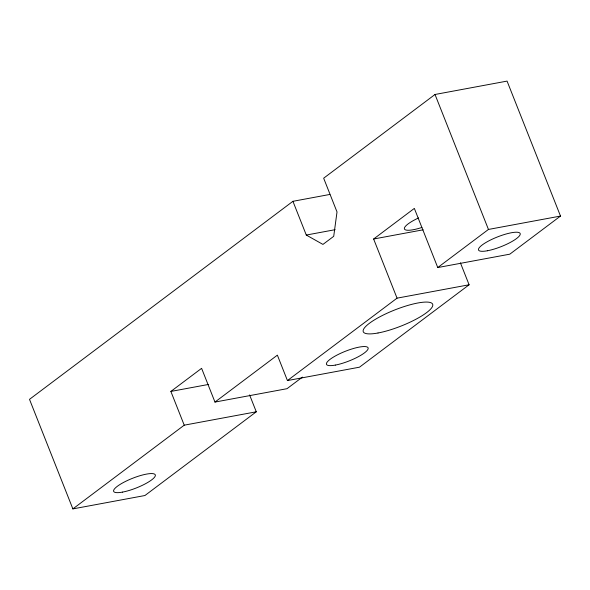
<?xml version="1.0" encoding="UTF-8"?>
<svg xmlns="http://www.w3.org/2000/svg" width="590" height="590" viewBox="0 0 590 590"><rect width="100%" height="100%" fill="white"/><g stroke="black" fill="none" stroke-linecap="round" stroke-linejoin="round"><path stroke-width="0.89" d="M329.854 194.449L292.928 201.308L29.5 399.349L72.872 508.897L144.926 495.519L256.281 411.798L249.6 394.931M72.872 508.897L184.228 425.176L170.871 391.435L201.603 368.33L214.967 402.07L277.374 355.151L287.441 380.565L397.048 298.156L373.632 239.009L414.342 208.403L437.758 267.55L509.812 254.172L560.5 216.065L507.068 81.103L435.014 94.481L323.659 178.202L337.015 211.943L333.719 236.31L322.944 244.415L306.284 235.049L292.928 201.308M437.758 267.55L488.454 229.444L560.5 216.065M302.434 377.099L287.013 388.692L214.967 402.07M460.399 262.808L469.102 284.778L359.487 367.187L287.441 380.565M306.284 235.049L335.105 229.694M373.632 239.009L423.163 229.805M397.048 298.156L469.102 284.778M170.871 391.435L208.698 384.415M184.228 425.176L256.281 411.798M435.014 94.481L488.454 229.444M421.902 227.452A22.383 5.185 -21.6 0 1 404.423 228.913A22.383 5.185 -21.6 0 1 418.575 217.939M378.02 332.989A37.303 8.644 -21.6 0 0 432.676 305.893A37.303 8.644 -21.6 0 0 383.235 315.067A37.303 8.644 -21.6 0 0 378.02 332.989M335.319 365.092A22.383 5.185 -21.6 0 0 368.108 348.838A22.383 5.185 -21.6 0 0 338.446 354.347A22.383 5.185 -21.6 0 0 335.319 365.092M122.499 492.112A22.383 5.185 -21.6 0 0 155.288 475.857A22.383 5.185 -21.6 0 0 125.626 481.366A22.383 5.185 -21.6 0 0 122.499 492.112M487.384 250.765A22.383 5.185 -21.6 0 0 520.181 234.51A22.383 5.185 -21.6 0 0 490.511 240.019A22.383 5.185 -21.6 0 0 487.384 250.765"/></g></svg>
